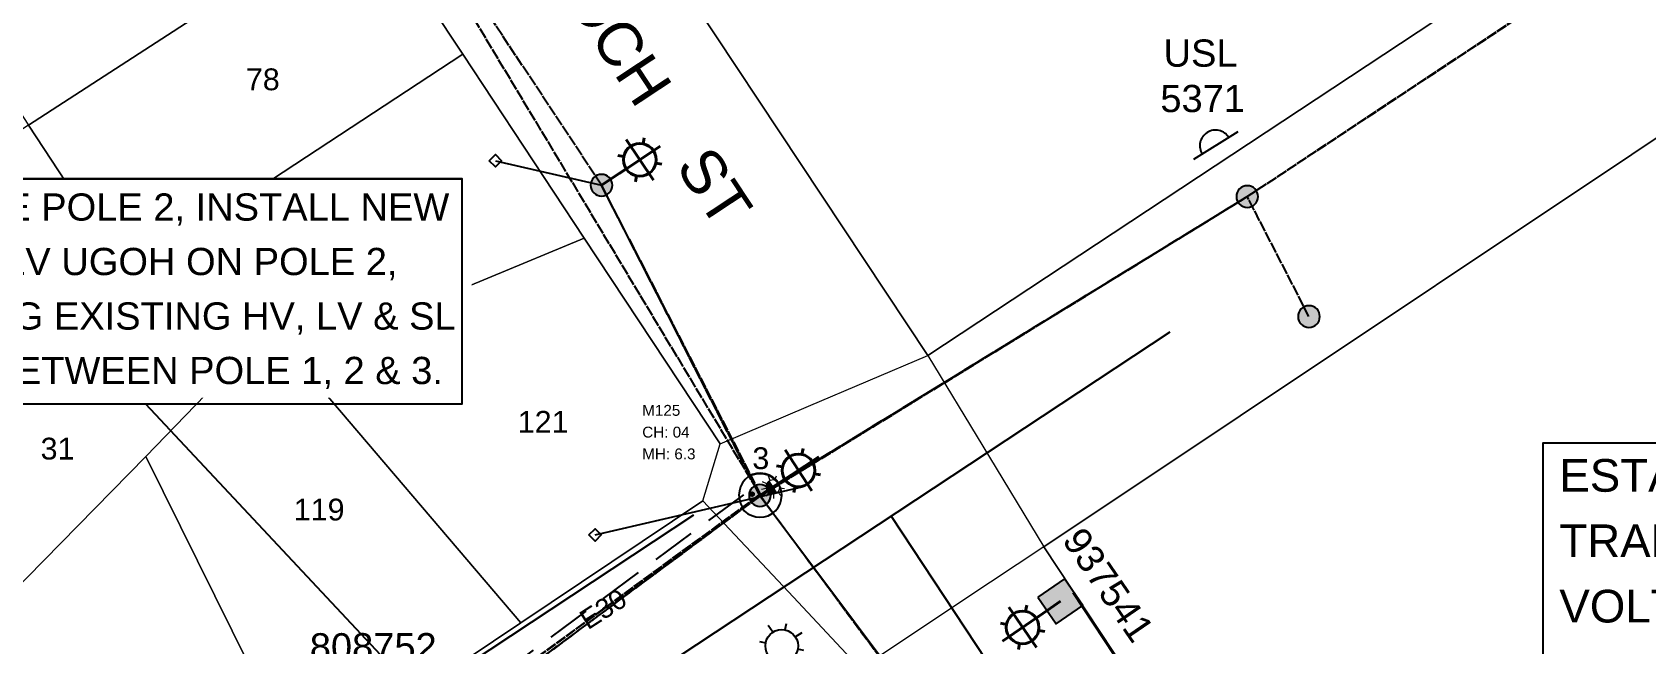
# Model space of a CAD drawing. Header units: metres. Extents: x 302064 to 305578, y 6265466 to 6271990.
# Drawn here: x 302954.4 to 303102.6, y 6271178.1 to 6271234.3 of the extents above; entities that cross this region are included whole.
import ezdxf
from ezdxf.enums import TextEntityAlignment as Align

# ---------------------------------------------------------------- set-up
doc = ezdxf.new("R2010")
doc.units = ezdxf.units.M
doc.linetypes.add('Cable Exist OH', pattern=[1, 1, 0])
doc.linetypes.add('Cable New OH', pattern=[6, 4, -2])
doc.layers.get('0').update_dxf_attribs({"color": 6})
for name, color, linetype in [('_User Miscellaneous1', 7, 'Continuous'), ('_User_LV_Exist', 7, 'Continuous'), ('DEVELOP', 2, 'Continuous'), ('Equip_SP_HV_EXT', 7, 'Continuous'), ('Equip_SP_SL_EXT', 7, 'Continuous'), ('Equip_SP_SL_NEW', 7, 'Continuous'), ('Mains_HV_EXT', 1, 'Continuous'), ('Mains_LV_EXT', 5, 'Continuous'), ('Mains_SL_EXT', 3, 'Continuous'), ('Services_SP_EXT', 7, 'Continuous'), ('SupportsOH_SP_TR_HV_LV_SL_EXT', 7, 'Continuous'), ('SupportsOH_SP_TR_HV_LV_SL_MOD', 3, 'Continuous'), ('SupportsUG_SP_LV_SL_EXT', 7, 'Continuous'), ('XR01255_CC_DES$0$ROAD_CONTROL', 252, 'Continuous'), ('XR01255_CC_LOT_LAYOUT$0$F_LOT', 252, 'Continuous'), ('XR01255_CC_SURVEY$0$SERVICES-ELECTRICTY', 1, 'Continuous')]:
    doc.layers.add(name, color=color, linetype=linetype)
for name, color, linetype, lineweight in [('Cadastre Land Parcels_SP_EXT', 7, 'Continuous', 5), ('Cadastre Roads_SP_EXT', 9, 'Continuous', 5), ('LH-LUM-M125', 1, 'Continuous', 0), ('LH-POL-Poles&Pendants', 1, 'Continuous', 0)]:
    doc.layers.add(name, color=color, linetype=linetype, lineweight=lineweight)
doc.styles.add('COLUMN_LABEL', font='arial.ttf')
doc.styles.add('iecARIAL', font='arial.ttf', dxfattribs={"height": 2})
doc.styles.add('POLE_LABEL', font='arial.ttf')
doc.styles.add('SL_LABEL', font='arial.ttf')
doc.styles.get("Standard").update_dxf_attribs({"font": 'arial.ttf'})
doc.linetypes.add('IECLNDOT', pattern='A,0,-0.1,[133,ltypeshp.shx,S=0.1,R=0,X=-0.2,Y=0],-3.5', length=3.6)
doc.dimstyles.get("Standard").update_dxf_attribs({"dimtxt": 0.18, "dimasz": 0.18, "dimexe": 0.18, "dimexo": 0.0625, "dimgap": 0.09, "dimtad": 0, "dimtih": 1, "dimtoh": 1, "dimdec": 4, "dimzin": 0, "dimdsep": 46, "dimtxsty": 'Standard', "dimcen": 0.09, "dimadec": 0, "dimazin": 0, "dimtfac": 1, "dimtdec": 4, "dimtofl": 0, "dimtmove": 0, "dimatfit": 3, "dimfxl": 1, "dimtolj": 1, "dimtzin": 0, "dimarcsym": 0})

# ---------------------------------------------------------------- blocks, each defined once
blk = doc.blocks.new('SL_LANTERN_EXT')
at = {"lineweight": 40}
for p, q in [((0, 1.97), (0, 6.47)), ((-1.46, 5.68), (-1.06, 5.28)), ((1.46, 5.68), (1.06, 5.28)), ((-2.25, 4.22), (2.25, 4.22)), ((-1.46, 2.76), (-1.06, 3.16)), ((1.46, 2.76), (1.06, 3.16)), ((0, 0), (0, 2.72))]:
    blk.add_line(p, q, dxfattribs=at)
blk.add_circle((0, 4.22), 1.5, dxfattribs=at)
at = {"style": 'iecARIAL', "flags": 8}
blk.add_attdef('ASSET_NUM', (1.5, 1.5), '', height=2.5, dxfattribs=at)
for tag, p, height, flags in [('OPERATING_VOLTAGE', (0.98, -1.65), 0.2, 9), ('CONSTRUCTED_VOLTAGE', (0.98, -0.65), 0.2, 9), ('CONTROL_TYPE', (0.98, -0.85), 0.2, 9), ('LANTERN_PURPOSE', (0.98, -1.05), 0.2, 9), ('LANTERN_TYPE', (0.98, -1.25), 0.2, 9), ('NO_PHASES', (0.98, -1.45), 0.2, 9), ('LNUMBER', (2.18, -3.25), 2.5, 8), ('ORIENTATION', (0.98, -1.85), 0.2, 9), ('OWNED_BY', (0.98, -2.05), 0.2, 9), ('STATE', (0.98, -2.25), 0.2, 9), ('USAGE', (0.98, -2.45), 0.2, 9), ('CEXIST', (0.98, -2.65), 0.2, 9), ('CNEW', (0.98, -2.85), 0.2, 9), ('CNUMBER', (0.98, -3.05), 0.2, 9), ('CREMOVE', (0.98, -3.25), 0.2, 9), ('CREPLACE', (0.98, -3.45), 0.2, 9), ('LKINGHEIGHT', (0.98, -3.65), 0.2, 9), ('LBRACKET', (0.98, -3.85), 0.2, 9), ('LBRACKETVOCAB', (0.98, -4.05), 0.2, 9), ('LCATEGORY', (0.98, -4.25), 0.2, 9), ('LCHARGE1', (0.98, -4.45), 0.2, 9), ('LCHARGE1PERCENT', (0.98, -4.65), 0.2, 9), ('LCHARGE2', (0.98, -4.85), 0.2, 9), ('LCHARGE2PERCENT', (0.98, -5.05), 0.2, 9), ('LCHARGE3', (0.98, -5.25), 0.2, 9), ('LCHARGE3PERCENT', (0.98, -5.45), 0.2, 9), ('LEXIST', (0.98, -5.65), 0.2, 9), ('LLAMP', (0.98, -5.85), 0.2, 9), ('LLAMPVOCAB', (0.98, -6.05), 0.2, 9), ('LMAST', (0.98, -6.25), 0.2, 9), ('LMASTVOCAB', (0.98, -6.45), 0.2, 9), ('LNEW', (0.98, -6.65), 0.2, 9), ('LANTNUMBER', (0.98, -6.85), 0.2, 9), ('LOUTREACH', (0.98, -7.25), 0.2, 9), ('LOUTREACHVOCAB', (0.98, -7.45), 0.2, 9), ('LRATECODE', (0.98, -7.65), 0.2, 9), ('LREMOVE', (0.98, -7.85), 0.2, 9), ('LREPLACE', (0.98, -8.05), 0.2, 9), ('LTYPE', (0.98, -8.25), 0.2, 9), ('LTYPEVOCAB', (0.98, -8.45), 0.2, 9), ('LEGEND', (0.98, -8.65), 0.2, 9), ('LOCATION', (0.98, -8.85), 0.2, 9), ('NOTES', (0.98, -9.05), 0.2, 9), ('STREETNAME', (0.98, -9.25), 0.2, 9), ('SUBURB', (0.98, -9.45), 0.2, 1)]:
    blk.add_attdef(tag, p, '', height=height, dxfattribs=dict(flags=flags))
blk = doc.blocks.new('CCP_EXT')
at = {"flags": 9}
for tag, p in [('STATE', (0, -1.8)), ('LIFE_SUPPORT', (0, -1.6)), ('NOTES', (0, -2))]:
    blk.add_attdef(tag, text='', height=0.2, dxfattribs=at).set_placement(p, align=Align.MIDDLE_LEFT)
blk.add_wipeout([(0, 0.57), (0.57, 0), (0, -0.57), (-0.57, 0)])
blk.add_lwpolyline([(-0.57, 0), (0, 0.57), (0.57, 0), (0, -0.57), (-0.57, 0)])
at = {"flags": 1}
blk.add_attdef('Z', (0, 0), '', height=0.2, dxfattribs=at)
at = {"flags": 9}
for tag, p in [('CCP_TYPE', (0, 0)), ('CONSTRUCTED_VOLTAGE', (0, -0.2)), ('OPERATING_VOLTAGE', (0, -0.6)), ('ORIENTATION', (0, -0.8)), ('OWNED_BY', (0, -1)), ('NO_PHASES', (0, -0.4)), ('USAGE', (0, -1.2)), ('LEGEND', (0, -1.4))]:
    blk.add_attdef(tag, text='', height=0.2, dxfattribs=at).set_placement(p, align=Align.MIDDLE_LEFT)
blk = doc.blocks.new('POLE_EXT')
blk.add_hatch(color=256).paths.add_polyline_path([(-1, 0, 1), (1, 0, 1)])
blk.add_lwpolyline([(-1, 0, 1), (1, 0, 1)], format="xyb", close=True)
for tag, height, flags, p in [('pNumber', 2.5, 8, (-17.84, 2.07)), ('OWNED_BY', 0.2, 9, (1.35, -0.4)), ('SPECIAL_USE', 0.2, 9, (1.35, -0.8)), ('STATE', 0.2, 9, (1.35, -1)), ('cLV', 0.2, 9, (1.35, -1.4)), ('PARENT', 0.2, 9, (1.35, -0.6)), ('USAGE', 0.2, 9, (1.35, -1.2)), ('hDepth', 0.2, 9, (1.35, -1.6)), ('hDia', 0.2, 9, (1.35, -1.8)), ('cHV', 0.2, 9, (1.35, -2)), ('LBRACKET', 0.2, 9, (1.35, -2.2)), ('LExisting', 0.2, 9, (1.35, -2.4)), ('LANTNUMBER', 0.2, 9, (1.35, -2.6)), ('LOther', 0.2, 9, (1.35, -2.8)), ('LRemove', 0.2, 9, (1.35, -3)), ('cLinedev', 0.2, 9, (1.35, -3.4)), ('pExisting', 0.2, 9, (1.35, -3.8)), ('pFooting', 0.2, 9, (1.35, -4.4)), ('LEGEND', 0.2, 9, (1.35, -3.2)), ('LOCATION', 0.2, 9, (1.35, -3.6)), ('PFNUMBER', 0.2, 9, (1.35, -4)), ('NEWPFNUMBER', 0.2, 9, (1.35, -4.2)), ('pNew', 0.2, 9, (1.35, -4.6)), ('pRelocate', 0.2, 9, (1.35, -5)), ('pRemove', 0.2, 9, (1.35, -5.2)), ('pReplace', 0.2, 9, (1.35, -5.4)), ('pStay', 0.2, 9, (1.35, -5.6)), ('pType', 0.2, 9, (1.35, -5.8)), ('cspan', 0.2, 9, (1.35, -6)), ('STREETNAME', 0.2, 9, (1.35, -6.2)), ('SUBURB', 0.2, 9, (1.35, -6.4)), ('OPERATED_BY', 0.2, 9, (1.36, -7.01)), ('NOTES', 0.2, 9, (1.35, -6.6)), ('MAINTAINED_BY', 0.2, 9, (1.36, -6.81))]:
    blk.add_attdef(tag, text='', height=height, dxfattribs=dict(flags=flags)).set_placement(p, align=Align.MIDDLE_LEFT)
at = {"style": 'POLE_LABEL'}
for tag, height, flags, p in [('ASSET_NUM', 2.5, 8, (2, 2)), ('STRUCTURE_PLANT_NUMBER', 0.2, 9, (1.35, 0.03)), ('STREET_CODE', 0.2, 9, (1.35, -0.2))]:
    blk.add_attdef(tag, text='', height=height, dxfattribs=dict(at, flags=flags)).set_placement(p, align=Align.MIDDLE_LEFT)
at = {"flags": 1}
blk.add_attdef('Z', (1.35, -7.33), '', height=0.2, dxfattribs=at)
blk = doc.blocks.new('HV_USL_CLOSED_EXT')
blk.add_line((2.4, 5.5), (-2.4, 5.5))
blk.add_lwpolyline([(1.44, 5.5, 0.414214), (0, 6.94, 0.414214), (-1.44, 5.5)], format="xyb")
for tag, height, flags, p in [('ASSET_NUM', 2.5, 8, (2, 2)), ('STREET_CODE', 0.2, 9, (1.5, 0)), ('ACTUAL_STATUS', 0.2, 9, (1.5, -0.2)), ('CONSTRUCTED_VOLTAGE', 0.2, 9, (1.5, -0.4)), ('OPERATING_VOLTAGE', 0.2, 9, (1.5, -0.8)), ('ORIENTATION', 0.2, 9, (1.5, -1)), ('OWNED_BY', 0.2, 9, (1.5, -1.2)), ('OPERATED_BY', 0.2, 9, (1.5, -1.4)), ('NO_PHASES', 0.2, 9, (1.5, -0.6)), ('STATE', 0.2, 9, (1.5, -1.8)), ('SWITCH_TYPE', 0.2, 9, (1.5, -2)), ('STREETNAME', 0.2, 9, (1.5, -2.8)), ('SUBURB', 0.2, 9, (1.5, -3)), ('MAINTAINED_BY', 0.2, 9, (1.5, -1.6)), ('USAGE', 0.2, 9, (1.5, -2.2)), ('LEGEND', 0.2, 9, (1.5, -2.4)), ('LOCATION', 0.2, 9, (1.5, -2.6)), ('Z', 0.2, 1, (1.5, -3.6)), ('NOTES', 0.2, 9, (1.5, -3.2)), ('LABEL_ALIGNMENT', 0.2, 9, (1.5, -3.4))]:
    blk.add_attdef(tag, text='', height=height, dxfattribs=dict(flags=flags)).set_placement(p, align=Align.MIDDLE_LEFT)
blk = doc.blocks.new('A$C07AF69C9')
at = {"layer": 'XR01255_CC_SURVEY$0$SERVICES-ELECTRICTY'}
h = blk.add_hatch(color=256, dxfattribs=at)
h.dxf.hatch_style = 1
h.paths.add_polyline_path([(93.63, 174.16), (93.46, 174.16, 0.414214), (93.63, 173.98)])
h.paths.add_polyline_path([(93.63, 174.33), (93.63, 174.16), (93.81, 174.16, 0.414214)])
at = {"layer": 'XR01255_CC_DES$0$ROAD_CONTROL'}
for points in [[(131.97, 189.03), (0, 101.85)], [(106.4, 172.13), (172.29, 72.25)]]:
    blk.add_lwpolyline(points, dxfattribs=at)
at = {"layer": 'XR01255_CC_LOT_LAYOUT$0$F_LOT'}
for points in [[(88.25, 172.24), (35.99, 137.65)], [(123.07, 165.13), (180.69, 77.78)]]:
    blk.add_lwpolyline(points, dxfattribs=at)
at = {"layer": 'XR01255_CC_SURVEY$0$SERVICES-ELECTRICTY'}
for p, q in [((93.46, 174.16), (93.81, 174.16)), ((93.63, 173.98), (93.63, 174.33))]:
    blk.add_line(p, q, dxfattribs=at)
blk.add_circle((93.63, 174.16), 0.175, dxfattribs=at)
blk = doc.blocks.new('A$C70F866E6')
at = {"layer": 'LH-LUM-M125', "color": 1, "extrusion": (-0.073005, -0.047607, 0.996195)}
for p, q in [((0.07386, 0.12742, 0.00636), (0.07369, 0.12781, 0.00637)), ((0.07399, 0.12746, 0.00638), (0.07384, 0.12741, 0.00636)), ((0.07416, 0.12747, 0.00639), (0.07399, 0.12746, 0.00638)), ((0.07432, 0.12743, 0.0064), (0.07416, 0.12747, 0.00639)), ((0.07429, 0.12744, 0.0064), (0.07442, 0.12785, 0.00643)), ((0.07447, 0.12736, 0.00641), (0.07432, 0.12743, 0.0064)), ((0.07349, 0.12668, 0.0063), (0.07307, 0.12659, 0.00627)), ((0.07354, 0.12712, 0.00633), (0.07316, 0.12731, 0.00631)), ((0.07391, 0.12713, 0.00636), (0.07347, 0.12685, 0.00631)), ((0.07393, 0.12711, 0.00636), (0.07347, 0.12682, 0.00631)), ((0.07373, 0.12632, 0.0063), (0.07347, 0.12598, 0.00627)), ((0.07388, 0.12719, 0.00636), (0.07348, 0.12693, 0.00631)), ((0.07389, 0.12717, 0.00636), (0.07348, 0.1269, 0.00631)), ((0.0739, 0.12715, 0.00636), (0.07348, 0.12687, 0.00631)), ((0.07394, 0.1271, 0.00636), (0.07348, 0.1268, 0.00631)), ((0.07395, 0.12708, 0.00636), (0.07348, 0.12677, 0.00631)), ((0.07396, 0.12706, 0.00636), (0.07348, 0.12675, 0.00631)), ((0.07351, 0.12704, 0.00632), (0.07348, 0.12688, 0.00631)), ((0.07397, 0.12704, 0.00636), (0.07348, 0.12672, 0.0063)), ((0.07348, 0.12688, 0.00631), (0.07349, 0.12671, 0.0063)), ((0.07386, 0.12722, 0.00636), (0.07349, 0.12699, 0.00632)), ((0.07387, 0.1272, 0.00636), (0.07349, 0.12696, 0.00632)), ((0.07398, 0.12703, 0.00636), (0.07349, 0.1267, 0.0063)), ((0.074, 0.12701, 0.00636), (0.07349, 0.12668, 0.0063)), ((0.07349, 0.12671, 0.0063), (0.07354, 0.12655, 0.0063)), ((0.07384, 0.12724, 0.00636), (0.0735, 0.12702, 0.00632)), ((0.07401, 0.12699, 0.00636), (0.0735, 0.12666, 0.0063)), ((0.07402, 0.12697, 0.00636), (0.0735, 0.12664, 0.0063)), ((0.07383, 0.12726, 0.00636), (0.07351, 0.12705, 0.00632)), ((0.07359, 0.12719, 0.00633), (0.07351, 0.12704, 0.00632)), ((0.07403, 0.12695, 0.00636), (0.07351, 0.12662, 0.0063)), ((0.07404, 0.12694, 0.00636), (0.07352, 0.1266, 0.0063)), ((0.07382, 0.12728, 0.00636), (0.07353, 0.12708, 0.00632)), ((0.07405, 0.12692, 0.00636), (0.07353, 0.12657, 0.0063)), ((0.07353, 0.12645, 0.00629), (0.07364, 0.12652, 0.00631)), ((0.07381, 0.12729, 0.00636), (0.07354, 0.12712, 0.00633)), ((0.07407, 0.1269, 0.00636), (0.07354, 0.12656, 0.0063)), ((0.07354, 0.12655, 0.0063), (0.07363, 0.12641, 0.0063)), ((0.07408, 0.12688, 0.00636), (0.07355, 0.12654, 0.0063)), ((0.07411, 0.12683, 0.00636), (0.07355, 0.12646, 0.0063)), ((0.07364, 0.12652, 0.00631), (0.07355, 0.12654, 0.0063)), ((0.07355, 0.12654, 0.0063), (0.07362, 0.12643, 0.0063)), ((0.07409, 0.12687, 0.00636), (0.07356, 0.12652, 0.0063)), ((0.0738, 0.12731, 0.00636), (0.07357, 0.12716, 0.00633)), ((0.0741, 0.12685, 0.00636), (0.07357, 0.1265, 0.0063)), ((0.07379, 0.12733, 0.00636), (0.07359, 0.1272, 0.00634)), ((0.0737, 0.12731, 0.00635), (0.07359, 0.12719, 0.00633)), ((0.07412, 0.12681, 0.00636), (0.07359, 0.12646, 0.0063)), ((0.07414, 0.12679, 0.00636), (0.0736, 0.12645, 0.0063)), ((0.07415, 0.12678, 0.00636), (0.07362, 0.12643, 0.0063)), ((0.07362, 0.12643, 0.0063), (0.07364, 0.12652, 0.00631)), ((0.07416, 0.12676, 0.00636), (0.07363, 0.12641, 0.0063)), ((0.07363, 0.12641, 0.0063), (0.07375, 0.1263, 0.0063)), ((0.07378, 0.12735, 0.00636), (0.07364, 0.12726, 0.00634)), ((0.07417, 0.12674, 0.00636), (0.07364, 0.1264, 0.0063)), ((0.07418, 0.12672, 0.00636), (0.07366, 0.12638, 0.0063)), ((0.07419, 0.1267, 0.00636), (0.07367, 0.12637, 0.0063)), ((0.07421, 0.12669, 0.00636), (0.07369, 0.12635, 0.0063)), ((0.07384, 0.12741, 0.00636), (0.0737, 0.12731, 0.00635)), ((0.07422, 0.12667, 0.00636), (0.07371, 0.12634, 0.0063)), ((0.07423, 0.12665, 0.00636), (0.07373, 0.12632, 0.0063)), ((0.07424, 0.12663, 0.00636), (0.07374, 0.12631, 0.0063)), ((0.07375, 0.1263, 0.0063), (0.0739, 0.12623, 0.00631)), ((0.07446, 0.12629, 0.00636), (0.07376, 0.12736, 0.00636)), ((0.07425, 0.12661, 0.00636), (0.07376, 0.1263, 0.0063)), ((0.07426, 0.1266, 0.00636), (0.07378, 0.12628, 0.0063)), ((0.07428, 0.12658, 0.00636), (0.0738, 0.12627, 0.00631)), ((0.07429, 0.12656, 0.00636), (0.07382, 0.12626, 0.00631)), ((0.0743, 0.12654, 0.00636), (0.07385, 0.12625, 0.00631)), ((0.07431, 0.12653, 0.00636), (0.07387, 0.12624, 0.00631)), ((0.07432, 0.12651, 0.00636), (0.07389, 0.12623, 0.00631)), ((0.0739, 0.12623, 0.00631), (0.07407, 0.12619, 0.00632)), ((0.07433, 0.12649, 0.00636), (0.07392, 0.12622, 0.00631)), ((0.07435, 0.12647, 0.00636), (0.07395, 0.12621, 0.00631)), ((0.07436, 0.12645, 0.00636), (0.07398, 0.12621, 0.00632)), ((0.07437, 0.12644, 0.00636), (0.07401, 0.1262, 0.00632)), ((0.07438, 0.12642, 0.00636), (0.07404, 0.12619, 0.00632)), ((0.07439, 0.1264, 0.00636), (0.07407, 0.12619, 0.00632)), ((0.07407, 0.12619, 0.00632), (0.07423, 0.1262, 0.00633)), ((0.0744, 0.12638, 0.00636), (0.07411, 0.12619, 0.00632)), ((0.07442, 0.12636, 0.00636), (0.07415, 0.12619, 0.00633)), ((0.07415, 0.12619, 0.00633), (0.07417, 0.12576, 0.00631)), ((0.07443, 0.12635, 0.00636), (0.07419, 0.1262, 0.00633)), ((0.07423, 0.1262, 0.00633), (0.07439, 0.12625, 0.00635)), ((0.07444, 0.12633, 0.00636), (0.07425, 0.1262, 0.00634)), ((0.07445, 0.12631, 0.00636), (0.07431, 0.12622, 0.00634)), ((0.07439, 0.12625, 0.00635), (0.07453, 0.12634, 0.00636)), ((0.07446, 0.12629, 0.00636), (0.07447, 0.1263, 0.00636)), ((0.0746, 0.12724, 0.00641), (0.07447, 0.12736, 0.00641)), ((0.07453, 0.12634, 0.00636), (0.07464, 0.12647, 0.00638)), ((0.07455, 0.12636, 0.00636), (0.07484, 0.12605, 0.00637)), ((0.07465, 0.12718, 0.00641), (0.0746, 0.12724, 0.00641)), ((0.07464, 0.12718, 0.00641), (0.075, 0.12741, 0.00645)), ((0.07464, 0.12647, 0.00638), (0.07471, 0.12662, 0.00639)), ((0.07469, 0.1271, 0.00641), (0.07465, 0.12718, 0.00641)), ((0.07474, 0.12695, 0.00641), (0.07469, 0.1271, 0.00641)), ((0.07471, 0.12662, 0.00639), (0.07475, 0.12678, 0.0064)), ((0.07475, 0.12678, 0.0064), (0.07474, 0.12695, 0.00641)), ((0.07474, 0.12675, 0.0064), (0.07517, 0.1267, 0.00643))]:
    blk.add_line(p, q, dxfattribs=at)
at = {"layer": 'LH-POL-Poles&Pendants', "color": 1}
blk.add_line((0.07291, 0.12605, 0.0063), (0.07358, 0.12648, 0.0063), dxfattribs=at)
at = {"layer": 'LH-LUM-M125', "color": 1, "char_height": 0.001, "attachment_point": 1}
for s, insert in [('M125', (0.06211, 0.13436, 0.0063)), ('CH: 04', (0.06211, 0.13236, 0.0063)), ('MH: 6.3', (0.06211, 0.13036, 0.0063))]:
    blk.add_mtext(s, dxfattribs=dict(at, insert=insert))
blk = doc.blocks.new('*U84')
for p, q in [((0, 5.72), (0, 6.47)), ((-1.46, 5.68), (-1.06, 5.28)), ((1.46, 5.68), (1.06, 5.28)), ((-2.25, 4.22), (-1.5, 4.22)), ((-1.46, 2.76), (-1.06, 3.16)), ((1.46, 2.76), (1.06, 3.16)), ((1.5, 4.22), (2.25, 4.22)), ((0, 0), (0, 2.72)), ((0, 0), (0, 0))]:
    blk.add_line(p, q)
blk.add_circle((0, 4.22), 1.5)
at = {"style": 'SL_LABEL'}
for tag, height, flags, p in [('ASSET_NUM', 2.5, 8, (2, 2)), ('STREET_CODE', 0.2, 9, (0, -0.2))]:
    blk.add_attdef(tag, text='', height=height, dxfattribs=dict(at, flags=flags)).set_placement(p, align=Align.MIDDLE_LEFT)
for tag, p, flags in [('Z', (0, 0), 1), ('OPERATED_BY', (0, -9.61), 9)]:
    blk.add_attdef(tag, p, '', height=0.2, dxfattribs=dict(flags=flags))
for tag, height, flags, p in [('CONSTRUCTED_VOLTAGE', 0.2, 9, (0, -0.4)), ('CONTROL_TYPE', 0.2, 9, (0, -0.6)), ('OPERATING_VOLTAGE', 0.2, 9, (0, -1.4)), ('LANTERN_PURPOSE', 0.2, 9, (0, -0.8)), ('LANTERN_TYPE', 0.2, 9, (0, -1)), ('NO_PHASES', 0.2, 9, (0, -1.2)), ('ORIENTATION', 0.2, 9, (0, -1.6)), ('OWNED_BY', 0.2, 9, (0, -1.8)), ('STATE', 0.2, 9, (0, -2)), ('CEXIST', 0.2, 9, (0, -2.4)), ('CNEW', 0.2, 9, (0, -2.6)), ('CNUMBER', 0.2, 9, (0, -2.8)), ('CREMOVE', 0.2, 9, (0, -3)), ('USAGE', 0.2, 9, (0, -2.2)), ('LNUMBER', 2.5, 8, (1.2, -2.8)), ('CREPLACE', 0.2, 9, (0, -3.2)), ('LKINGHEIGHT', 0.2, 9, (0, -3.4)), ('LBRACKET', 0.2, 9, (0, -3.6)), ('LBRACKETVOCAB', 0.2, 9, (0, -3.8)), ('LCATEGORY', 0.2, 9, (0, -4)), ('LCHARGE1', 0.2, 9, (0, -4.2)), ('LCHARGE1PERCENT', 0.2, 9, (0, -4.4)), ('LCHARGE2', 0.2, 9, (0, -4.6)), ('LCHARGE2PERCENT', 0.2, 9, (0, -4.8)), ('LCHARGE3', 0.2, 9, (0, -5)), ('LCHARGE3PERCENT', 0.2, 9, (0, -5.2)), ('LEXIST', 0.2, 9, (0, -5.4)), ('LLAMP', 0.2, 9, (0, -5.6)), ('LLAMPVOCAB', 0.2, 9, (0, -5.8)), ('LMAST', 0.2, 9, (0, -6)), ('LMASTVOCAB', 0.2, 9, (0, -6.2)), ('LNEW', 0.2, 9, (0, -6.4)), ('LANTNUMBER', 0.2, 9, (0, -6.6)), ('LOUTREACH', 0.2, 9, (0, -7)), ('LOUTREACHVOCAB', 0.2, 9, (0, -7.2)), ('LRATECODE', 0.2, 9, (0, -7.4)), ('SUBURB', 0.2, 9, (0, -8.6)), ('STREETNAME', 0.2, 9, (0, -8.8)), ('LREMOVE', 0.2, 9, (0, -7.6)), ('LREPLACE', 0.2, 9, (0, -7.8)), ('LTYPE', 0.2, 9, (0, -8)), ('LTYPEVOCAB', 0.2, 9, (0, -8.2)), ('LEGEND', 0.2, 9, (0, -8.4)), ('LOCATION', 0.2, 9, (0, -9)), ('NOTES', 0.2, 9, (0, -9.2)), ('MAINTAINED_BY', 0.2, 9, (0, -9.86))]:
    blk.add_attdef(tag, text='', height=height, dxfattribs=dict(flags=flags)).set_placement(p, align=Align.MIDDLE_LEFT)
blk = doc.blocks.new('COLUMN_EXT')
blk.add_hatch(color=256).paths.add_polyline_path([(-1.49, 1.48), (-1.49, -1.49), (1.48, -1.49), (1.48, 1.48)])
blk.add_lwpolyline([(-1.49, -1.49), (1.48, -1.49), (1.48, 1.48), (-1.49, 1.48)], close=True)
for tag, height, style, flags, p in [('ASSET_NUM', 2.5, 'COLUMN_LABEL', 8, (2, 2)), ('STRUCTURE_PLANT_NUMBER', 0.2, 'POLE_LABEL', 9, (1.81, 0.03)), ('STREET_CODE', 0.2, 'COLUMN_LABEL', 9, (1.81, -0.2))]:
    blk.add_attdef(tag, text='', height=height, dxfattribs=dict(style=style, flags=flags)).set_placement(p, align=Align.MIDDLE_LEFT)
at = {"flags": 9}
for tag, p in [('COLUMN_TYPE', (1.81, -0.4)), ('OWNED_BY', (1.81, -0.6)), ('STATE', (1.81, -0.8)), ('USAGE', (1.81, -1)), ('LEGEND', (1.81, -1.2)), ('LOCATION', (1.81, -1.4)), ('STREETNAME', (1.81, -1.6)), ('SUBURB', (1.81, -1.8)), ('NOTES', (1.81, -2))]:
    blk.add_attdef(tag, text='', height=0.2, dxfattribs=at).set_placement(p, align=Align.MIDDLE_LEFT)
at = {"flags": 1}
blk.add_attdef('Z', (1.81, -2.35), '', height=0.2, dxfattribs=at)

msp = doc.modelspace()

# ---------------------------------------------------------------- linework, layer by layer
at = {"layer": '_User_LV_Exist', "linetype": 'Cable Exist OH'}
for points in [[(303021.228, 6271191.709), (303065.93, 6271219.196), (303113.963, 6271250.918), (303114.004, 6271250.945)], [(303021.2, 6271191.765), (303006.663, 6271220.236)], [(303071.592, 6271208.182), (303065.93, 6271219.196)]]:
    msp.add_lwpolyline(points, dxfattribs=at)
at = {"layer": '_User_LV_Exist', "linetype": 'IECLNDOT'}
msp.add_lwpolyline([(303021.2, 6271191.765), (303047.266, 6271156.967)], dxfattribs=at)
at = {"layer": 'Cadastre Land Parcels_SP_EXT', "linetype": 'Continuous'}
msp.add_lwpolyline([(302956.842, 6271324.904), (303036.596, 6271204.61), (303118.781, 6271258.89)], dxfattribs=at)
for points in [[(302954.071, 6271225.759), (302984.965, 6271245.796), (302975.593, 6271259.928), (302944.904, 6271239.725), (302954.071, 6271225.759)], [(302993.935, 6271232.274), (302984.965, 6271245.796), (302954.071, 6271225.759), (302963.099, 6271212.006), (302993.935, 6271232.274)], [(303104.574, 6271100.392), (303121.793, 6271111.829), (303188.715, 6271156.278), (303131.131, 6271243.01), (303119.257, 6271235.087), (303047.262, 6271187.046), (303104.574, 6271100.392)], [(303005.07, 6271215.375), (302993.935, 6271232.274), (302963.099, 6271212.006), (302970.327, 6271200.994), (302978.546, 6271204.365), (303005.07, 6271215.375)], [(302963.099, 6271212.006), (302954.071, 6271225.759), (302923.912, 6271206.201), (302933.09, 6271192.282), (302963.099, 6271212.006)], [(303017.545, 6271196.517), (303005.07, 6271215.375), (302978.546, 6271204.365), (302999.267, 6271180.073), (303015.946, 6271191.285), (303017.545, 6271196.517)], [(302970.327, 6271200.994), (302963.099, 6271212.006), (302933.09, 6271192.282), (302944.538, 6271174.689), (302964.832, 6271195.351), (302970.327, 6271200.994)], [(302999.267, 6271180.073), (302978.546, 6271204.365), (302970.327, 6271200.994), (302964.832, 6271195.351), (302979.105, 6271166.565), (302999.267, 6271180.073)], [(302979.105, 6271166.565), (302964.832, 6271195.351), (302944.538, 6271174.689), (302956.604, 6271156.325), (302962.029, 6271155.13), (302979.105, 6271166.565)]]:
    msp.add_lwpolyline(points, close=True, dxfattribs=at)
at = {"layer": 'Cadastre Roads_SP_EXT', "linetype": 'Continuous'}
for points in [[(303119.257, 6271235.087), (303131.131, 6271243.01), (303214.963, 6271298.922), (303301.62, 6271352.849), (303385.031, 6271408.289), (303469.781, 6271464.564), (303489.782, 6271477.852), (303478.108, 6271496.357), (303457.766, 6271482.88), (303415.589, 6271454.93), (303373.665, 6271427.154), (303331.229, 6271399.015), (303290.843, 6271372.288), (303209.233, 6271319.178), (303188.004, 6271305.378), (303162.446, 6271287.794), (303120.563, 6271260.067), (303118.781, 6271258.89), (303036.596, 6271204.61), (303041.655, 6271196.28), (303047.262, 6271187.046), (303119.257, 6271235.087)], [(303104.574, 6271100.392), (303047.262, 6271187.046), (303039.925, 6271182.171), (303030.427, 6271175.862), (303090.76, 6271084.541), (303123.371, 6271035.183), (303151.213, 6270993.041), (303158.626, 6270997.835), (303168.249, 6271004.056), (303140.684, 6271045.758), (303122.59, 6271073.133), (303104.574, 6271100.392)]]:
    msp.add_lwpolyline(points, close=True, dxfattribs=at)
at = {"layer": 'Mains_HV_EXT', "linetype": 'Cable Exist OH'}
for points in [[(303065.93, 6271219.196), (303164.163, 6271284.217)], [(303021.231, 6271191.785), (303065.93, 6271219.196)]]:
    msp.add_lwpolyline(points, dxfattribs=at)
at = {"layer": 'Mains_HV_EXT', "linetype": 'Continuous'}
for points in [[(303022.967, 6271192.892, 0.3913992), (303020.137, 6271193.509)], [(303020.144, 6271193.498, 0.3912895), (303019.596, 6271190.664)]]:
    msp.add_lwpolyline(points, format="xyb", dxfattribs=at)
at = {"layer": 'Mains_LV_EXT', "linetype": 'Cable Exist OH'}
for points in [[(303021.161, 6271191.728), (303065.93, 6271219.196), (303113.963, 6271250.918), (303114.004, 6271250.945)], [(303021.269, 6271191.698), (303006.663, 6271220.236)], [(303021.269, 6271191.698), (303053.519, 6271148.174)]]:
    msp.add_lwpolyline(points, dxfattribs=at)
at = {"layer": 'Mains_LV_EXT', "linetype": 'Continuous'}
msp.add_lwpolyline([(303019.537, 6271190.651, 2.4092583), (303020.091, 6271193.43)], format="xyb", dxfattribs=at)
at = {"layer": 'Mains_SL_EXT', "linetype": 'Cable Exist OH'}
msp.add_lwpolyline([(303021.264, 6271191.897), (303006.663, 6271220.236)], dxfattribs=at)

# ---------------------------------------------------------------- block references
at = {"layer": 'Equip_SP_HV_EXT', "rotation": 32.00987877441437}
msp.add_blockref('HV_USL_CLOSED_EXT', (303065.93, 6271219.196), dxfattribs=at)
at = {"layer": 'Equip_SP_SL_EXT'}
for p, rotation in [((303006.663, 6271220.236), 303.6520333015275), ((303021.2, 6271191.765), 303.1067684883516), ((303048.788, 6271182.048), 124.5024026037657)]:
    msp.add_blockref('SL_LANTERN_EXT', p, dxfattribs=dict(at, rotation=rotation))
at = {"layer": 'Equip_SP_SL_NEW', "rotation": 33.42758537884881}
msp.add_blockref('*U84', (303025.521, 6271174.431), dxfattribs=at)
at = {"layer": 'SupportsOH_SP_TR_HV_LV_SL_EXT'}
for p in [(303006.663, 6271220.236), (303065.93, 6271219.196), (303071.592, 6271208.182), (303021.199, 6271191.765)]:
    msp.add_blockref('POLE_EXT', p, dxfattribs=at)
at = {"layer": 'SupportsOH_SP_TR_HV_LV_SL_MOD'}
ref = msp.add_blockref('POLE_EXT', (302992.972, 6271170.814), dxfattribs=at)
ref.add_attrib('ASSET_NUM', '808752', dxfattribs={"layer": '0', "height": 2.5, "rotation": 0.07261, "style": 'POLE_LABEL'}).set_placement((302991.535, 6271177.885), align=Align.MIDDLE_RIGHT)
at = {"layer": 'SupportsUG_SP_LV_SL_EXT'}
ref = msp.add_blockref('COLUMN_EXT', (303048.788, 6271182.048), dxfattribs=dict(at, rotation=304.5024026030825))
ref.add_attrib('ASSET_NUM', '937541', dxfattribs={"layer": '0', "height": 2.5, "rotation": 304.42428, "style": 'COLUMN_LABEL'}).set_placement((303050.931, 6271189.074), align=Align.TOP_LEFT)

# ---------------------------------------------------------------- texts
at = {"layer": '_User Miscellaneous1', "lineweight": 25, "attachment_point": 1}
for s, insert, char_height, width in [('\\pi1.7311;USL \\P\\pi1.4369;5371', (303056.514, 6271233.618), 2.5, 9.85714), ('\\pi1.5593;3', (303018.943, 6271196.185), 2, 4.42822)]:
    msp.add_mtext(s, dxfattribs=dict(at, insert=insert, char_height=char_height, width=width))
at = {"layer": 'Cadastre Land Parcels_SP_EXT'}
for s, p in [('78', (302974.018, 6271228.959)), ('80', (302982.195, 6271213.003)), ('121', (302998.971, 6271197.523)), ('31', (302955.177, 6271195.064)), ('119', (302978.415, 6271189.47))]:
    msp.add_text(s, height=2, dxfattribs=at).set_placement(p)
at = {"layer": 'Mains_LV_EXT'}
msp.add_text('E30', height=1.8, rotation=32.72367, dxfattribs=at).set_placement((303005.411, 6271179.383))

# ---------------------------------------------------------------- next in the draw order: block references
at = {"layer": 'Services_SP_EXT'}
for p in [(302996.921, 6271222.492), (303006.072, 6271188.14)]:
    msp.add_blockref('CCP_EXT', p, dxfattribs=at)

# ---------------------------------------------------------------- next in the draw order: block references
for p in [(302996.921, 6271222.492), (303006.072, 6271188.14)]:
    msp.add_blockref('CCP_EXT', p, dxfattribs=at)

# ---------------------------------------------------------------- next in the draw order: linework, layer by layer
at = {"layer": '_User_LV_Exist', "linetype": 'Cable Exist OH'}
for points in [[(303006.663, 6271220.236), (302979.052, 6271261.96)], [(302992.972, 6271170.814), (303021.228, 6271191.709)]]:
    msp.add_lwpolyline(points, dxfattribs=at)
at = {"layer": '_User_LV_Exist', "linetype": 'Cable New OH'}
msp.add_lwpolyline([(302992.378, 6271171.618), (303020.634, 6271192.513)], dxfattribs=at)
at = {"layer": 'Cadastre Roads_SP_EXT', "linetype": 'Continuous'}
for points in [[(302956.842, 6271324.904), (302942.408, 6271325.255), (302932.121, 6271325.505), (302944.378, 6271306.939), (302954.587, 6271291.543), (302964.777, 6271276.224), (302975.593, 6271259.928), (302984.965, 6271245.796), (302993.935, 6271232.274), (303005.07, 6271215.375), (303017.545, 6271196.517), (303025.649, 6271199.96), (303036.596, 6271204.61), (302956.842, 6271324.904)], [(303030.427, 6271175.862), (303023.812, 6271182.908), (303015.946, 6271191.285), (302999.267, 6271180.073), (302979.105, 6271166.565), (302962.029, 6271155.13), (302967.653, 6271147.432), (302974.067, 6271138.657), (303030.427, 6271175.862)]]:
    msp.add_lwpolyline(points, close=True, dxfattribs=at)
at = {"layer": 'Mains_HV_EXT', "linetype": 'Cable Exist OH'}
for points in [[(302979.052, 6271261.96), (303021.231, 6271191.785)], [(302925.194, 6271125.689), (302968.286, 6271154.527), (302990.096, 6271169.122), (303021.231, 6271191.785)]]:
    msp.add_lwpolyline(points, dxfattribs=at)
at = {"layer": 'Mains_LV_EXT', "linetype": 'Cable Exist OH'}
for points in [[(303006.663, 6271220.236), (302979.052, 6271261.96)], [(302994.297, 6271171.729), (303021.161, 6271191.728)]]:
    msp.add_lwpolyline(points, dxfattribs=at)
at = {"layer": 'Mains_SL_EXT', "linetype": 'Cable Exist OH'}
for points in [[(303006.663, 6271220.236), (302979.052, 6271261.96)], [(302968.263, 6271154.498), (302990.096, 6271169.122), (303021.264, 6271191.897)]]:
    msp.add_lwpolyline(points, dxfattribs=at)
at = {"layer": 'Services_SP_EXT'}
for points in [[(302996.921, 6271222.492), (303006.663, 6271220.236)], [(303006.072, 6271188.14), (303025.084, 6271192.563)]]:
    msp.add_lwpolyline(points, dxfattribs=at)

# ---------------------------------------------------------------- next in the draw order: block references
at = {"layer": 'Defpoints', "xscale": 1000, "yscale": 1000, "zscale": 1000}
msp.add_blockref('A$C70F866E6', (302948.287, 6271065.718), dxfattribs=at)
at = {"layer": 'DEVELOP'}
msp.add_blockref('A$C07AF69C9', (302926.842, 6271017.724), dxfattribs=at)

# ---------------------------------------------------------------- next in the draw order: texts
at = {"layer": '_User Miscellaneous1', "lineweight": 25}
msp.add_text('MCCULLOCH    ST', height=4, rotation=303.46246, dxfattribs=at).set_placement((302990.457, 6271256.655))

# ---------------------------------------------------------------- next in the draw order: texts
at = {"layer": '_User Miscellaneous1', "lineweight": 25, "line_spacing_factor": 1.2, "bg_fill": 3, "box_fill_scale": 1.5, "bg_fill_color": 256, "bg_fill_transparency": 0}
for s, insert, char_height, width, attachment_point in [('REPLACE POLE 2, INSTALL NEW HV & LV UGOH ON POLE {\\C0;2, }RESTRING EXISTING HV, LV & SL MAINS BETWEEN POLE 1, 2 & 3.', (302965.326, 6271210.506), 2.5, 56.31562, 5), ('ESTABLISH NEW PM SUB NO: {\\L35095\\P}TRANSFORMER SIZE: {\\L315kVA}    \\PVOLTAGE (11kV/22kV): {\\L11kV}\\PHV SW/GR:^I{\\LSIEMENS RTRR\\P}LV SW/GR:^I{\\LCAT1 (FFIFF)\\P}HV FUSE (HRC):  {\\L50A \\P}LV FUSE:  {\\L250A }\\PSUBSTATION CUBICLE SIZE: {\\L14}^JEARTHING SYSTEM: {\\LCOMMON}', (303094.572, 6271195.108), 3, 76.24508, 1)]:
    msp.add_mtext(s, dxfattribs=dict(at, insert=insert, char_height=char_height, width=width, attachment_point=attachment_point))

# ---------------------------------------------------------------- next in the draw order: linework, layer by layer
at = {"layer": '_User Miscellaneous1', "lineweight": 25}
for points in [[(302935.849, 6271200.158), (302935.849, 6271220.855), (302993.844, 6271220.855), (302993.844, 6271200.158)], [(303093.072, 6271141.454), (303093.072, 6271196.608), (303168.24, 6271196.608), (303168.24, 6271141.454)]]:
    msp.add_lwpolyline(points, close=True, dxfattribs=at)

# ---------------------------------------------------------------- next in the draw order: leaders
msp.add_leader([(302991.118, 6271172.079), (302964.847, 6271200.158)], dimstyle='Standard', override={"dimasz": 5, "dimgap": 0.625, "dimtad": 0}, dxfattribs=at)

doc.saveas('drawing.dxf')
